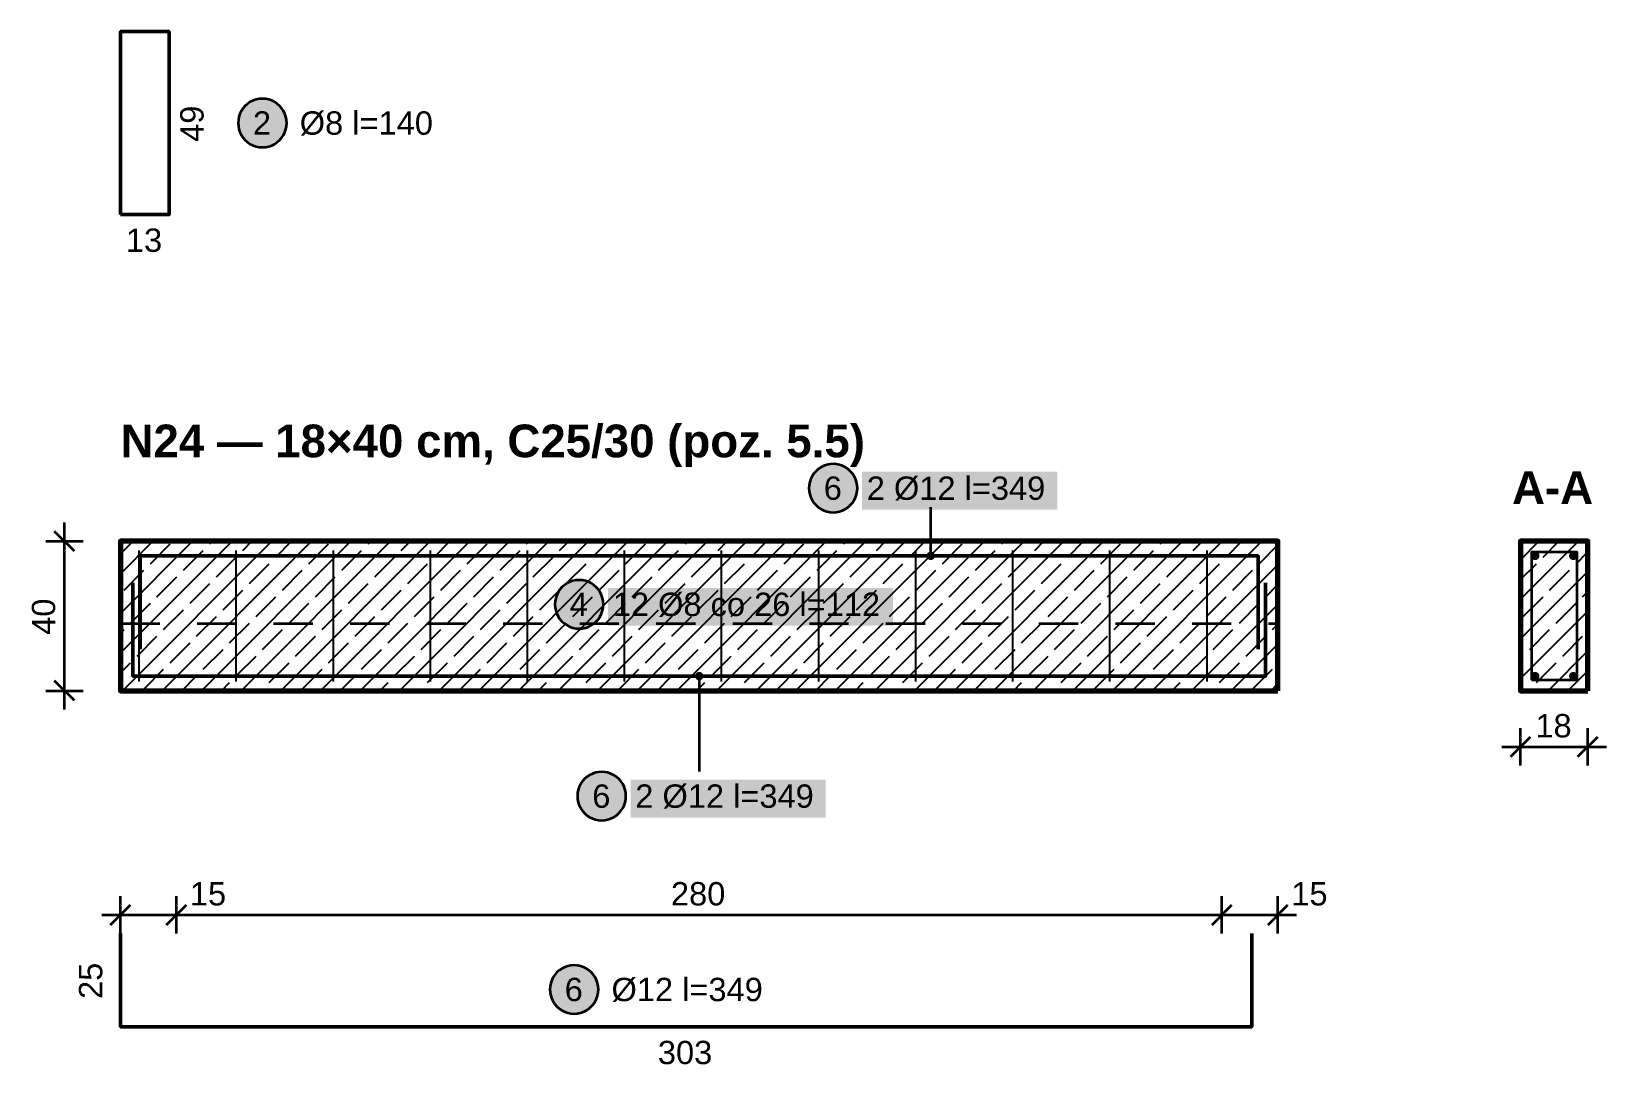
# Model space of a CAD drawing. Header units: metres. Extents: x 0.1 to 9.5, y -11.1 to -0.1.
# Drawn here: x 0.062 to 4.28, y -5.681 to -2.915 of the extents above; entities that cross this region are included whole.
import ezdxf

# ---------------------------------------------------------------- set-up
doc = ezdxf.new("R2010")
doc.units = ezdxf.units.M
doc.linetypes.add('KRESKOWA', pattern=[5.25, 4.2, -1.05])
for name, color, linetype, lineweight in [('A-KRESKOWANIE', 8, 'Continuous', 18), ('A-MASKA', 7, 'Continuous', 18), ('A-OPISY', 2, 'Continuous', 25), ('K-KONSTR', 7, 'Continuous', 50), ('K-WYMIARY', 1, 'Continuous', 25), ('K-ZBROJENIE', 1, 'Continuous', 100), ('K-ZBROJENIE-OPIS', 2, 'Continuous', 25)]:
    doc.layers.add(name, color=color, linetype=linetype, lineweight=lineweight)
doc.styles.add('PL_ARIAL', font='arial.ttf')
doc.styles.add('PL_ARIAL_B', font='arialbd.ttf')

msp = doc.modelspace()

# ---------------------------------------------------------------- hatches: boundary and pattern name
at = {"layer": 'A-MASKA', "true_color": 0xffffff}
for points in [[(2.2862, -4.1953), (2.8088, -4.1953), (2.8088, -4.094), (2.2862, -4.094)], [(1.6059, -4.5063), (2.3691, -4.5063), (2.3691, -4.405), (1.6059, -4.405)], [(1.6662, -5.0198), (2.1888, -5.0198), (2.1888, -4.9185), (1.6662, -4.9185)]]:
    msp.add_hatch(color=7, dxfattribs=at).paths.add_polyline_path(points)
at = {"layer": 'K-ZBROJENIE', "true_color": 0x000000}
for points in [[(4.1002, -4.319), (4.1002, -4.3201), (4.1, -4.3212), (4.0998, -4.3223), (4.0994, -4.3233), (4.0989, -4.3243), (4.0984, -4.3253), (4.0977, -4.3261), (4.097, -4.327), (4.0961, -4.3277), (4.0953, -4.3284), (4.0943, -4.3289), (4.0933, -4.3294), (4.0923, -4.3298), (4.0912, -4.33), (4.0901, -4.3302), (4.089, -4.3303), (4.0879, -4.3302), (4.0868, -4.33), (4.0857, -4.3298), (4.0847, -4.3294), (4.0837, -4.3289), (4.0827, -4.3284), (4.0819, -4.3277), (4.081, -4.327), (4.0803, -4.3261), (4.0796, -4.3253), (4.0791, -4.3243), (4.0786, -4.3233), (4.0782, -4.3223), (4.078, -4.3212), (4.0778, -4.3201), (4.0777, -4.319), (4.0778, -4.3179), (4.078, -4.3168), (4.0782, -4.3157), (4.0786, -4.3147), (4.0791, -4.3137), (4.0796, -4.3127), (4.0803, -4.3119), (4.081, -4.311), (4.0819, -4.3103), (4.0827, -4.3096), (4.0837, -4.3091), (4.0847, -4.3086), (4.0857, -4.3082), (4.0868, -4.308), (4.0879, -4.3078), (4.089, -4.3078), (4.0901, -4.3078), (4.0912, -4.308), (4.0923, -4.3082), (4.0933, -4.3086), (4.0943, -4.3091), (4.0953, -4.3096), (4.0961, -4.3103), (4.097, -4.311), (4.0977, -4.3119), (4.0984, -4.3127), (4.0989, -4.3137), (4.0994, -4.3147), (4.0998, -4.3157), (4.1, -4.3168), (4.1002, -4.3179)], [(4.2022, -4.319), (4.2022, -4.3201), (4.202, -4.3212), (4.2018, -4.3223), (4.2014, -4.3233), (4.2009, -4.3243), (4.2004, -4.3253), (4.1997, -4.3261), (4.199, -4.327), (4.1981, -4.3277), (4.1973, -4.3284), (4.1963, -4.3289), (4.1953, -4.3294), (4.1943, -4.3298), (4.1932, -4.33), (4.1921, -4.3302), (4.191, -4.3303), (4.1899, -4.3302), (4.1888, -4.33), (4.1877, -4.3298), (4.1867, -4.3294), (4.1857, -4.3289), (4.1847, -4.3284), (4.1839, -4.3277), (4.183, -4.327), (4.1823, -4.3261), (4.1816, -4.3253), (4.1811, -4.3243), (4.1806, -4.3233), (4.1802, -4.3223), (4.18, -4.3212), (4.1798, -4.3201), (4.1797, -4.319), (4.1798, -4.3179), (4.18, -4.3168), (4.1802, -4.3157), (4.1806, -4.3147), (4.1811, -4.3137), (4.1816, -4.3127), (4.1823, -4.3119), (4.183, -4.311), (4.1839, -4.3103), (4.1847, -4.3096), (4.1857, -4.3091), (4.1867, -4.3086), (4.1877, -4.3082), (4.1888, -4.308), (4.1899, -4.3078), (4.191, -4.3078), (4.1921, -4.3078), (4.1932, -4.308), (4.1943, -4.3082), (4.1953, -4.3086), (4.1963, -4.3091), (4.1973, -4.3096), (4.1981, -4.3103), (4.199, -4.311), (4.1997, -4.3119), (4.2004, -4.3127), (4.2009, -4.3137), (4.2014, -4.3147), (4.2018, -4.3157), (4.202, -4.3168), (4.2022, -4.3179)], [(4.1002, -4.641), (4.1002, -4.6421), (4.1, -4.6432), (4.0998, -4.6443), (4.0994, -4.6453), (4.0989, -4.6463), (4.0984, -4.6473), (4.0977, -4.6481), (4.097, -4.649), (4.0961, -4.6497), (4.0953, -4.6504), (4.0943, -4.6509), (4.0933, -4.6514), (4.0923, -4.6518), (4.0912, -4.652), (4.0901, -4.6522), (4.089, -4.6523), (4.0879, -4.6522), (4.0868, -4.652), (4.0857, -4.6518), (4.0847, -4.6514), (4.0837, -4.6509), (4.0827, -4.6504), (4.0819, -4.6497), (4.081, -4.649), (4.0803, -4.6481), (4.0796, -4.6473), (4.0791, -4.6463), (4.0786, -4.6453), (4.0782, -4.6443), (4.078, -4.6432), (4.0778, -4.6421), (4.0777, -4.641), (4.0778, -4.6399), (4.078, -4.6388), (4.0782, -4.6377), (4.0786, -4.6367), (4.0791, -4.6357), (4.0796, -4.6347), (4.0803, -4.6339), (4.081, -4.633), (4.0819, -4.6323), (4.0827, -4.6316), (4.0837, -4.6311), (4.0847, -4.6306), (4.0857, -4.6302), (4.0868, -4.63), (4.0879, -4.6298), (4.089, -4.6297), (4.0901, -4.6298), (4.0912, -4.63), (4.0923, -4.6302), (4.0933, -4.6306), (4.0943, -4.6311), (4.0953, -4.6316), (4.0961, -4.6323), (4.097, -4.633), (4.0977, -4.6339), (4.0984, -4.6347), (4.0989, -4.6357), (4.0994, -4.6367), (4.0998, -4.6377), (4.1, -4.6388), (4.1002, -4.6399)], [(4.2022, -4.641), (4.2022, -4.6421), (4.202, -4.6432), (4.2018, -4.6443), (4.2014, -4.6453), (4.2009, -4.6463), (4.2004, -4.6473), (4.1997, -4.6481), (4.199, -4.649), (4.1981, -4.6497), (4.1973, -4.6504), (4.1963, -4.6509), (4.1953, -4.6514), (4.1943, -4.6518), (4.1932, -4.652), (4.1921, -4.6522), (4.191, -4.6523), (4.1899, -4.6522), (4.1888, -4.652), (4.1877, -4.6518), (4.1867, -4.6514), (4.1857, -4.6509), (4.1847, -4.6504), (4.1839, -4.6497), (4.183, -4.649), (4.1823, -4.6481), (4.1816, -4.6473), (4.1811, -4.6463), (4.1806, -4.6453), (4.1802, -4.6443), (4.18, -4.6432), (4.1798, -4.6421), (4.1797, -4.641), (4.1798, -4.6399), (4.18, -4.6388), (4.1802, -4.6377), (4.1806, -4.6367), (4.1811, -4.6357), (4.1816, -4.6347), (4.1823, -4.6339), (4.183, -4.633), (4.1839, -4.6323), (4.1847, -4.6316), (4.1857, -4.6311), (4.1867, -4.6306), (4.1877, -4.6302), (4.1888, -4.63), (4.1899, -4.6298), (4.191, -4.6297), (4.1921, -4.6298), (4.1932, -4.63), (4.1943, -4.6302), (4.1953, -4.6306), (4.1963, -4.6311), (4.1973, -4.6316), (4.1981, -4.6323), (4.199, -4.633), (4.1997, -4.6339), (4.2004, -4.6347), (4.2009, -4.6357), (4.2014, -4.6367), (4.2018, -4.6377), (4.202, -4.6388), (4.2022, -4.6399)]]:
    msp.add_hatch(color=7, dxfattribs=at).paths.add_polyline_path(points)
at = {"layer": 'K-ZBROJENIE-OPIS', "true_color": 0xffffff}
for points in [[(0.745, -3.16), (0.7444, -3.1515), (0.7428, -3.1432), (0.7401, -3.1351), (0.7363, -3.1275), (0.7316, -3.1204), (0.726, -3.114), (0.7196, -3.1084), (0.7125, -3.1037), (0.7049, -3.0999), (0.6968, -3.0972), (0.6885, -3.0956), (0.68, -3.095), (0.6715, -3.0956), (0.6632, -3.0972), (0.6551, -3.0999), (0.6475, -3.1037), (0.6404, -3.1084), (0.634, -3.114), (0.6284, -3.1204), (0.6237, -3.1275), (0.6199, -3.1351), (0.6172, -3.1432), (0.6156, -3.1515), (0.615, -3.16), (0.6156, -3.1685), (0.6172, -3.1768), (0.6199, -3.1849), (0.6237, -3.1925), (0.6284, -3.1996), (0.634, -3.206), (0.6404, -3.2116), (0.6475, -3.2163), (0.6551, -3.2201), (0.6632, -3.2228), (0.6715, -3.2244), (0.68, -3.225), (0.6885, -3.2244), (0.6968, -3.2228), (0.7049, -3.2201), (0.7125, -3.2163), (0.7196, -3.2116), (0.726, -3.206), (0.7316, -3.1996), (0.7363, -3.1925), (0.7401, -3.1849), (0.7428, -3.1768), (0.7444, -3.1685)], [(2.2737, -4.1378), (2.2732, -4.1293), (2.2715, -4.1209), (2.2688, -4.1129), (2.265, -4.1053), (2.2603, -4.0982), (2.2547, -4.0918), (2.2483, -4.0862), (2.2412, -4.0815), (2.2336, -4.0777), (2.2256, -4.075), (2.2172, -4.0733), (2.2087, -4.0728), (2.2003, -4.0733), (2.1919, -4.075), (2.1839, -4.0777), (2.1762, -4.0815), (2.1692, -4.0862), (2.1628, -4.0918), (2.1572, -4.0982), (2.1525, -4.1053), (2.1487, -4.1129), (2.146, -4.1209), (2.1443, -4.1293), (2.1437, -4.1378), (2.1443, -4.1462), (2.146, -4.1546), (2.1487, -4.1626), (2.1525, -4.1703), (2.1572, -4.1773), (2.1628, -4.1837), (2.1692, -4.1893), (2.1762, -4.194), (2.1839, -4.1978), (2.1919, -4.2005), (2.2003, -4.2022), (2.2087, -4.2028), (2.2172, -4.2022), (2.2256, -4.2005), (2.2336, -4.1978), (2.2412, -4.194), (2.2483, -4.1893), (2.2547, -4.1837), (2.2603, -4.1773), (2.265, -4.1703), (2.2688, -4.1626), (2.2715, -4.1546), (2.2732, -4.1462)], [(1.5934, -4.4488), (1.5928, -4.4403), (1.5912, -4.4319), (1.5884, -4.4239), (1.5847, -4.4163), (1.58, -4.4092), (1.5744, -4.4028), (1.568, -4.3972), (1.5609, -4.3925), (1.5533, -4.3887), (1.5452, -4.386), (1.5369, -4.3843), (1.5284, -4.3838), (1.5199, -4.3843), (1.5116, -4.386), (1.5035, -4.3887), (1.4959, -4.3925), (1.4888, -4.3972), (1.4824, -4.4028), (1.4768, -4.4092), (1.4721, -4.4163), (1.4683, -4.4239), (1.4656, -4.4319), (1.4639, -4.4403), (1.4634, -4.4488), (1.4639, -4.4572), (1.4656, -4.4656), (1.4683, -4.4736), (1.4721, -4.4813), (1.4768, -4.4883), (1.4824, -4.4947), (1.4888, -4.5003), (1.4959, -4.505), (1.5035, -4.5088), (1.5116, -4.5115), (1.5199, -4.5132), (1.5284, -4.5138), (1.5369, -4.5132), (1.5452, -4.5115), (1.5533, -4.5088), (1.5609, -4.505), (1.568, -4.5003), (1.5744, -4.4947), (1.58, -4.4883), (1.5847, -4.4813), (1.5884, -4.4736), (1.5912, -4.4656), (1.5928, -4.4572)], [(1.6537, -4.9623), (1.6532, -4.9538), (1.6515, -4.9454), (1.6488, -4.9374), (1.645, -4.9298), (1.6403, -4.9227), (1.6347, -4.9163), (1.6283, -4.9107), (1.6212, -4.906), (1.6136, -4.9022), (1.6056, -4.8995), (1.5972, -4.8978), (1.5887, -4.8972), (1.5803, -4.8978), (1.5719, -4.8995), (1.5639, -4.9022), (1.5562, -4.906), (1.5492, -4.9107), (1.5428, -4.9163), (1.5372, -4.9227), (1.5325, -4.9298), (1.5287, -4.9374), (1.526, -4.9454), (1.5243, -4.9538), (1.5237, -4.9623), (1.5243, -4.9707), (1.526, -4.9791), (1.5287, -4.9871), (1.5325, -4.9947), (1.5372, -5.0018), (1.5428, -5.0082), (1.5492, -5.0138), (1.5562, -5.0185), (1.5639, -5.0223), (1.5719, -5.025), (1.5803, -5.0267), (1.5887, -5.0273), (1.5972, -5.0267), (1.6056, -5.025), (1.6136, -5.0223), (1.6212, -5.0185), (1.6283, -5.0138), (1.6347, -5.0082), (1.6403, -5.0018), (1.645, -4.9947), (1.6488, -4.9871), (1.6515, -4.9791), (1.6532, -4.9707)], [(1.58, -5.48), (1.5794, -5.4715), (1.5778, -5.4632), (1.5751, -5.4551), (1.5713, -5.4475), (1.5666, -5.4404), (1.561, -5.434), (1.5546, -5.4284), (1.5475, -5.4237), (1.5399, -5.4199), (1.5318, -5.4172), (1.5235, -5.4156), (1.515, -5.415), (1.5065, -5.4156), (1.4982, -5.4172), (1.4901, -5.4199), (1.4825, -5.4237), (1.4754, -5.4284), (1.469, -5.434), (1.4634, -5.4404), (1.4587, -5.4475), (1.4549, -5.4551), (1.4522, -5.4632), (1.4506, -5.4715), (1.45, -5.48), (1.4506, -5.4885), (1.4522, -5.4968), (1.4549, -5.5049), (1.4587, -5.5125), (1.4634, -5.5196), (1.469, -5.526), (1.4754, -5.5316), (1.4825, -5.5363), (1.4901, -5.5401), (1.4982, -5.5428), (1.5065, -5.5444), (1.515, -5.545), (1.5235, -5.5444), (1.5318, -5.5428), (1.5399, -5.5401), (1.5475, -5.5363), (1.5546, -5.5316), (1.561, -5.526), (1.5666, -5.5196), (1.5713, -5.5125), (1.5751, -5.5049), (1.5778, -5.4968), (1.5794, -5.4885)]]:
    msp.add_hatch(color=7, dxfattribs=at).paths.add_polyline_path(points)
at = {"layer": 'K-ZBROJENIE-OPIS', "true_color": 0x000000}
for points in [[(2.4812, -4.319), (2.4809, -4.3161), (2.4797, -4.3134), (2.478, -4.311), (2.4756, -4.3093), (2.4729, -4.3081), (2.47, -4.3078), (2.4671, -4.3081), (2.4644, -4.3093), (2.462, -4.311), (2.4603, -4.3134), (2.4591, -4.3161), (2.4587, -4.319), (2.4591, -4.3219), (2.4603, -4.3246), (2.462, -4.327), (2.4644, -4.3287), (2.4671, -4.3299), (2.47, -4.3303), (2.4729, -4.3299), (2.4756, -4.3287), (2.478, -4.327), (2.4797, -4.3246), (2.4809, -4.3219)], [(1.8612, -4.641), (1.8609, -4.6381), (1.8597, -4.6354), (1.858, -4.633), (1.8556, -4.6313), (1.8529, -4.6301), (1.85, -4.6297), (1.8471, -4.6301), (1.8444, -4.6313), (1.842, -4.633), (1.8403, -4.6354), (1.8391, -4.6381), (1.8387, -4.641), (1.8391, -4.6439), (1.8403, -4.6466), (1.842, -4.649), (1.8444, -4.6507), (1.8471, -4.6519), (1.85, -4.6523), (1.8529, -4.6519), (1.8556, -4.6507), (1.858, -4.649), (1.8597, -4.6466), (1.8609, -4.6439)]]:
    msp.add_hatch(color=7, dxfattribs=at).paths.add_polyline_path(points)

# ---------------------------------------------------------------- linework, layer by layer
at = {"layer": 'A-KRESKOWANIE', "lineweight": 25, "ltscale": 0.025}
for points in [[(0.3, -4.579), (0.599, -4.28)], [(0.3, -4.473), (0.493, -4.28)], [(0.3, -4.3669), (0.3869, -4.28)], [(0.3, -4.3139), (0.3339, -4.28)], [(0.3051, -4.68), (0.7051, -4.28)], [(0.3801, -4.3399), (0.4331, -4.2868)], [(0.4112, -4.68), (0.8112, -4.28)], [(0.5172, -4.68), (0.9172, -4.28)], [(0.5392, -4.2868), (0.546, -4.28)], [(0.6233, -4.68), (1.0233, -4.28)], [(0.6276, -4.3045), (0.6521, -4.28)], [(0.7159, -4.3222), (0.7581, -4.28)], [(0.7294, -4.68), (1.1294, -4.28)], [(0.8043, -4.3399), (0.8574, -4.2868)], [(0.8354, -4.68), (1.2354, -4.28)], [(0.9415, -4.68), (1.3415, -4.28)], [(0.9634, -4.2868), (0.9703, -4.28)], [(1.0476, -4.68), (1.4476, -4.28)], [(1.0518, -4.3045), (1.0763, -4.28)], [(1.1402, -4.3222), (1.1824, -4.28)], [(1.1536, -4.68), (1.5536, -4.28)], [(1.2286, -4.3399), (1.2816, -4.2868)], [(1.2597, -4.68), (1.6597, -4.28)], [(1.3658, -4.68), (1.7658, -4.28)], [(1.3877, -4.2868), (1.3945, -4.28)], [(1.4718, -4.68), (1.8718, -4.28)], [(1.4761, -4.3045), (1.5006, -4.28)], [(1.5645, -4.3222), (1.6067, -4.28)], [(1.5779, -4.68), (1.9779, -4.28)], [(1.6529, -4.3399), (1.7059, -4.2868)], [(1.684, -4.68), (2.084, -4.28)], [(1.79, -4.68), (2.19, -4.28)], [(1.812, -4.2868), (1.8188, -4.28)], [(1.8961, -4.68), (2.2961, -4.28)], [(1.9003, -4.3045), (1.9249, -4.28)], [(1.9887, -4.3222), (2.0309, -4.28)], [(2.0022, -4.68), (2.4022, -4.28)], [(2.0771, -4.3399), (2.1302, -4.2868)], [(2.1082, -4.68), (2.5082, -4.28)], [(2.2143, -4.68), (2.6143, -4.28)], [(2.2362, -4.2868), (2.2431, -4.28)], [(2.3204, -4.68), (2.7204, -4.28)], [(2.3246, -4.3045), (2.3491, -4.28)], [(2.413, -4.3222), (2.4552, -4.28)], [(2.4264, -4.68), (2.8264, -4.28)], [(2.5014, -4.3399), (2.5544, -4.2868)], [(2.5325, -4.68), (2.9325, -4.28)], [(2.6386, -4.68), (3.0386, -4.28)], [(2.6605, -4.2868), (2.6673, -4.28)], [(2.7446, -4.68), (3.1446, -4.28)], [(2.7489, -4.3045), (2.7734, -4.28)], [(2.8373, -4.3222), (2.8795, -4.28)], [(2.8507, -4.68), (3.2507, -4.28)], [(2.9257, -4.3399), (2.9787, -4.2868)], [(2.9568, -4.68), (3.3568, -4.28)], [(3.0848, -4.2868), (3.0916, -4.28)], [(3.1731, -4.3045), (3.1977, -4.28)], [(3.2615, -4.3222), (3.3037, -4.28)], [(3.3499, -4.3399), (3.4, -4.2898)], [(4.05, -4.4353), (4.2053, -4.28)], [(4.05, -4.3292), (4.0992, -4.28)], [(4.1101, -4.3222), (4.1522, -4.28)], [(0.4685, -4.3575), (0.5215, -4.3045)], [(0.5568, -4.3752), (0.6099, -4.3222)], [(0.6452, -4.3929), (0.6983, -4.3399)], [(0.8927, -4.3575), (0.9458, -4.3045)], [(0.9811, -4.3752), (1.0341, -4.3222)], [(1.0695, -4.3929), (1.1225, -4.3399)], [(1.317, -4.3575), (1.37, -4.3045)], [(1.4054, -4.3752), (1.4584, -4.3222)], [(1.4938, -4.3929), (1.5468, -4.3399)], [(1.7413, -4.3575), (1.7943, -4.3045)], [(1.8296, -4.3752), (1.8827, -4.3222)], [(1.918, -4.3929), (1.9711, -4.3399)], [(2.1655, -4.3575), (2.2185, -4.3045)], [(2.2539, -4.3752), (2.3069, -4.3222)], [(2.3423, -4.3929), (2.3953, -4.3399)], [(2.5898, -4.3575), (2.6428, -4.3045)], [(2.6782, -4.3752), (2.7312, -4.3222)], [(2.7666, -4.3929), (2.8196, -4.3399)], [(3.014, -4.3575), (3.0671, -4.3045)], [(3.0628, -4.68), (3.4, -4.3428)], [(3.1024, -4.3752), (3.1555, -4.3222)], [(3.1908, -4.3929), (3.2439, -4.3399)], [(4.05, -4.3822), (4.0924, -4.3399)], [(4.1984, -4.3399), (4.23, -4.3083)], [(0.3094, -4.4106), (0.3624, -4.3575)], [(0.3977, -4.4283), (0.4508, -4.3752)], [(0.7336, -4.4106), (0.7867, -4.3575)], [(0.822, -4.4283), (0.875, -4.3752)], [(1.1579, -4.4106), (1.2109, -4.3575)], [(1.2463, -4.4283), (1.2993, -4.3752)], [(1.5822, -4.4106), (1.6352, -4.3575)], [(1.6705, -4.4283), (1.7236, -4.3752)], [(2.0064, -4.4106), (2.0594, -4.3575)], [(2.0948, -4.4283), (2.1478, -4.3752)], [(2.4307, -4.4106), (2.4837, -4.3575)], [(2.5191, -4.4283), (2.5721, -4.3752)], [(2.8549, -4.4106), (2.908, -4.3575)], [(2.9433, -4.4283), (2.9964, -4.3752)], [(3.2792, -4.4106), (3.3322, -4.3575)], [(4.05, -4.5413), (4.23, -4.3613)], [(4.1277, -4.4106), (4.1808, -4.3575)], [(0.4861, -4.4459), (0.5392, -4.3929)], [(0.5745, -4.4636), (0.6276, -4.4106)], [(0.6629, -4.4813), (0.7159, -4.4283)], [(0.9104, -4.4459), (0.9634, -4.3929)], [(0.9988, -4.4636), (1.0518, -4.4106)], [(1.0872, -4.4813), (1.1402, -4.4283)], [(1.3347, -4.4459), (1.3877, -4.3929)], [(1.4231, -4.4636), (1.4761, -4.4106)], [(1.5114, -4.4813), (1.5645, -4.4283)], [(1.7589, -4.4459), (1.812, -4.3929)], [(1.8473, -4.4636), (1.9003, -4.4106)], [(1.9357, -4.4813), (1.9887, -4.4283)], [(2.1832, -4.4459), (2.2362, -4.3929)], [(2.2716, -4.4636), (2.3246, -4.4106)], [(2.36, -4.4813), (2.413, -4.4283)], [(2.6075, -4.4459), (2.6605, -4.3929)], [(2.6958, -4.4636), (2.7489, -4.4106)], [(2.7842, -4.4813), (2.8373, -4.4283)], [(3.0317, -4.4459), (3.0848, -4.3929)], [(3.1201, -4.4636), (3.1731, -4.4106)], [(3.2085, -4.4813), (3.2615, -4.4283)], [(3.3676, -4.4283), (3.4, -4.3959)], [(4.057, -4.4813), (4.1101, -4.4283)], [(4.2161, -4.4283), (4.23, -4.4144)], [(0.327, -4.499), (0.3801, -4.4459)], [(0.4154, -4.5166), (0.4685, -4.4636)], [(0.7513, -4.499), (0.8043, -4.4459)], [(0.8397, -4.5166), (0.8927, -4.4636)], [(1.1756, -4.499), (1.2286, -4.4459)], [(1.264, -4.5166), (1.317, -4.4636)], [(1.5998, -4.499), (1.6529, -4.4459)], [(1.6882, -4.5166), (1.7413, -4.4636)], [(2.0241, -4.499), (2.0771, -4.4459)], [(2.1125, -4.5166), (2.1655, -4.4636)], [(2.4484, -4.499), (2.5014, -4.4459)], [(2.5367, -4.5166), (2.5898, -4.4636)], [(2.8726, -4.499), (2.9257, -4.4459)], [(2.961, -4.5166), (3.014, -4.4636)], [(3.1689, -4.68), (3.4, -4.4489)], [(3.2969, -4.499), (3.3499, -4.4459)], [(4.05, -4.6474), (4.23, -4.4674)], [(4.1454, -4.499), (4.1984, -4.4459)], [(0.5038, -4.5343), (0.5568, -4.4813)], [(0.5922, -4.552), (0.6452, -4.499)], [(0.9281, -4.5343), (0.9811, -4.4813)], [(1.0165, -4.552), (1.0695, -4.499)], [(1.3523, -4.5343), (1.4054, -4.4813)], [(1.4407, -4.552), (1.4938, -4.499)], [(1.7766, -4.5343), (1.8296, -4.4813)], [(1.865, -4.552), (1.918, -4.499)], [(2.2009, -4.5343), (2.2539, -4.4813)], [(2.2893, -4.552), (2.3423, -4.499)], [(2.6251, -4.5343), (2.6782, -4.4813)], [(2.7135, -4.552), (2.7666, -4.499)], [(3.0494, -4.5343), (3.1024, -4.4813)], [(3.1378, -4.552), (3.1908, -4.499)], [(3.3853, -4.5166), (3.4, -4.5019)], [(0.3, -4.526), (0.3094, -4.5166)], [(0.3447, -4.5874), (0.3977, -4.5343)], [(0.4331, -4.605), (0.4861, -4.552)], [(0.6806, -4.5697), (0.7336, -4.5166)], [(0.769, -4.5874), (0.822, -4.5343)], [(0.8574, -4.605), (0.9104, -4.552)], [(1.1049, -4.5697), (1.1579, -4.5166)], [(1.1932, -4.5874), (1.2463, -4.5343)], [(1.2816, -4.605), (1.3347, -4.552)], [(1.5291, -4.5697), (1.5822, -4.5166)], [(1.6175, -4.5874), (1.6705, -4.5343)], [(1.7059, -4.605), (1.7589, -4.552)], [(1.9534, -4.5697), (2.0064, -4.5166)], [(2.0418, -4.5874), (2.0948, -4.5343)], [(2.1302, -4.605), (2.1832, -4.552)], [(2.3776, -4.5697), (2.4307, -4.5166)], [(2.466, -4.5874), (2.5191, -4.5343)], [(2.5544, -4.605), (2.6075, -4.552)], [(2.8019, -4.5697), (2.8549, -4.5166)], [(2.8903, -4.5874), (2.9433, -4.5343)], [(2.9787, -4.605), (3.0317, -4.552)], [(3.2262, -4.5697), (3.2792, -4.5166)], [(3.275, -4.68), (3.4, -4.555)], [(3.3146, -4.5874), (3.3676, -4.5343)], [(4.0747, -4.5697), (4.1277, -4.5166)], [(4.1631, -4.5874), (4.2161, -4.5343)], [(0.5215, -4.6227), (0.5745, -4.5697)], [(0.6099, -4.6404), (0.6629, -4.5874)], [(0.9458, -4.6227), (0.9988, -4.5697)], [(1.0341, -4.6404), (1.0872, -4.5874)], [(1.37, -4.6227), (1.4231, -4.5697)], [(1.4584, -4.6404), (1.5114, -4.5874)], [(1.7943, -4.6227), (1.8473, -4.5697)], [(1.8827, -4.6404), (1.9357, -4.5874)], [(2.2185, -4.6227), (2.2716, -4.5697)], [(2.3069, -4.6404), (2.36, -4.5874)], [(2.6428, -4.6227), (2.6958, -4.5697)], [(2.7312, -4.6404), (2.7842, -4.5874)], [(3.0671, -4.6227), (3.1201, -4.5697)], [(3.1555, -4.6404), (3.2085, -4.5874)], [(4.05, -4.5944), (4.057, -4.5874)], [(4.1235, -4.68), (4.23, -4.5735)], [(0.3, -4.6321), (0.327, -4.605)], [(0.3624, -4.6757), (0.4154, -4.6227)], [(0.6983, -4.6581), (0.7513, -4.605)], [(0.7867, -4.6757), (0.8397, -4.6227)], [(1.1225, -4.6581), (1.1756, -4.605)], [(1.2109, -4.6757), (1.264, -4.6227)], [(1.5468, -4.6581), (1.5998, -4.605)], [(1.6352, -4.6757), (1.6882, -4.6227)], [(1.9711, -4.6581), (2.0241, -4.605)], [(2.0594, -4.6757), (2.1125, -4.6227)], [(2.3953, -4.6581), (2.4484, -4.605)], [(2.4837, -4.6757), (2.5367, -4.6227)], [(2.8196, -4.6581), (2.8726, -4.605)], [(2.908, -4.6757), (2.961, -4.6227)], [(3.2439, -4.6581), (3.2969, -4.605)], [(3.3322, -4.6757), (3.3853, -4.6227)], [(4.0924, -4.6581), (4.1454, -4.605)], [(4.1808, -4.6757), (4.23, -4.6265)], [(0.4642, -4.68), (0.5038, -4.6404)], [(0.5703, -4.68), (0.5922, -4.6581)], [(0.6763, -4.68), (0.6806, -4.6757)], [(0.8885, -4.68), (0.9281, -4.6404)], [(0.9945, -4.68), (1.0165, -4.6581)], [(1.1006, -4.68), (1.1049, -4.6757)], [(1.3127, -4.68), (1.3523, -4.6404)], [(1.4188, -4.68), (1.4407, -4.6581)], [(1.5249, -4.68), (1.5291, -4.6757)], [(1.737, -4.68), (1.7766, -4.6404)], [(1.8431, -4.68), (1.865, -4.6581)], [(1.9491, -4.68), (1.9534, -4.6757)], [(2.1613, -4.68), (2.2009, -4.6404)], [(2.2673, -4.68), (2.2893, -4.6581)], [(2.3734, -4.68), (2.3776, -4.6757)], [(2.5855, -4.68), (2.6251, -4.6404)], [(2.6916, -4.68), (2.7135, -4.6581)], [(2.7977, -4.68), (2.8019, -4.6757)], [(3.0098, -4.68), (3.0494, -4.6404)], [(3.1159, -4.68), (3.1378, -4.6581)], [(3.2219, -4.68), (3.2262, -4.6757)], [(3.381, -4.68), (3.4, -4.661)], [(4.0704, -4.68), (4.0747, -4.6757)], [(4.2295, -4.68), (4.23, -4.6795)]]:
    msp.add_lwpolyline(points, dxfattribs=at)
at = {"layer": 'K-KONSTR', "lineweight": 70, "ltscale": 0.025}
for points in [[(3.4, -4.68), (3.4, -4.28), (0.3, -4.28), (0.3, -4.68)], [(4.23, -4.68), (4.23, -4.28), (4.05, -4.28), (4.05, -4.68)]]:
    msp.add_lwpolyline(points, close=True, dxfattribs=at)
at = {"layer": 'K-KONSTR', "linetype": 'KRESKOWA', "lineweight": 35, "ltscale": 0.025, "flags": 128}
msp.add_lwpolyline([(0.3, -4.5), (3.4, -4.5)], dxfattribs=at)
at = {"layer": 'K-WYMIARY', "lineweight": 35, "ltscale": 0.025}
for points in [[(0.1765, -4.3065), (0.1235, -4.2535)], [(0.15, -4.73), (0.15, -4.23)], [(0.1, -4.28), (0.2, -4.28)], [(0.1, -4.68), (0.2, -4.68)], [(0.1765, -4.7065), (0.1235, -4.6535)], [(4.0235, -4.8565), (4.0765, -4.8035)], [(4.05, -4.88), (4.05, -4.78)], [(4.2035, -4.8565), (4.2565, -4.8035)], [(4.23, -4.88), (4.23, -4.78)], [(4, -4.83), (4.28, -4.83)], [(0.3, -5.33), (0.3, -5.23)], [(0.45, -5.33), (0.45, -5.23)], [(3.25, -5.33), (3.25, -5.23)], [(3.4, -5.33), (3.4, -5.23)], [(0.2735, -5.3065), (0.3265, -5.2535)], [(0.4235, -5.3065), (0.4765, -5.2535)], [(3.2235, -5.3065), (3.2765, -5.2535)], [(3.3735, -5.3065), (3.4265, -5.2535)], [(0.25, -5.28), (3.45, -5.28)]]:
    msp.add_lwpolyline(points, dxfattribs=at)
at = {"layer": 'K-ZBROJENIE', "lineweight": 50, "ltscale": 0.025}
msp.add_lwpolyline([(0.3, -3.405), (0.43, -3.405), (0.43, -2.915), (0.3, -2.915)], close=True, dxfattribs=at)
at = {"layer": 'K-ZBROJENIE', "lineweight": 25, "ltscale": 0.025}
for points in [[(0.35, -4.655), (0.35, -4.305)], [(0.61, -4.655), (0.61, -4.305)], [(0.87, -4.655), (0.87, -4.305)], [(1.13, -4.655), (1.13, -4.305)], [(1.39, -4.655), (1.39, -4.305)], [(1.65, -4.655), (1.65, -4.305)], [(1.91, -4.655), (1.91, -4.305)], [(2.17, -4.655), (2.17, -4.305)], [(2.43, -4.655), (2.43, -4.305)], [(2.69, -4.655), (2.69, -4.305)], [(2.95, -4.655), (2.95, -4.305)], [(3.21, -4.655), (3.21, -4.305)]]:
    msp.add_lwpolyline(points, dxfattribs=at)
at = {"layer": 'K-ZBROJENIE', "lineweight": 50, "ltscale": 0.025}
for points in [[(0.353, -4.569), (0.353, -4.319), (3.347, -4.319), (3.347, -4.569)], [(0.333, -4.391), (0.333, -4.641), (3.367, -4.641), (3.367, -4.391)], [(0.3, -5.33), (0.3, -5.58), (3.33, -5.58), (3.33, -5.33)]]:
    msp.add_lwpolyline(points, dxfattribs=at)
at = {"layer": 'K-ZBROJENIE', "lineweight": 35, "ltscale": 0.025}
msp.add_lwpolyline([(4.079, -4.651), (4.201, -4.651), (4.201, -4.309), (4.079, -4.309)], close=True, dxfattribs=at)
at = {"layer": 'K-ZBROJENIE-OPIS', "lineweight": 35, "ltscale": 0.025}
for points in [[(0.745, -3.16), (0.7444, -3.1515), (0.7428, -3.1432), (0.7401, -3.1351), (0.7363, -3.1275), (0.7316, -3.1204), (0.726, -3.114), (0.7196, -3.1084), (0.7125, -3.1037), (0.7049, -3.0999), (0.6968, -3.0972), (0.6885, -3.0956), (0.68, -3.095), (0.6715, -3.0956), (0.6632, -3.0972), (0.6551, -3.0999), (0.6475, -3.1037), (0.6404, -3.1084), (0.634, -3.114), (0.6284, -3.1204), (0.6237, -3.1275), (0.6199, -3.1351), (0.6172, -3.1432), (0.6156, -3.1515), (0.615, -3.16), (0.6156, -3.1685), (0.6172, -3.1768), (0.6199, -3.1849), (0.6237, -3.1925), (0.6284, -3.1996), (0.634, -3.206), (0.6404, -3.2116), (0.6475, -3.2163), (0.6551, -3.2201), (0.6632, -3.2228), (0.6715, -3.2244), (0.68, -3.225), (0.6885, -3.2244), (0.6968, -3.2228), (0.7049, -3.2201), (0.7125, -3.2163), (0.7196, -3.2116), (0.726, -3.206), (0.7316, -3.1996), (0.7363, -3.1925), (0.7401, -3.1849), (0.7428, -3.1768), (0.7444, -3.1685)], [(2.2737, -4.1378), (2.2732, -4.1293), (2.2715, -4.1209), (2.2688, -4.1129), (2.265, -4.1053), (2.2603, -4.0982), (2.2547, -4.0918), (2.2483, -4.0862), (2.2412, -4.0815), (2.2336, -4.0777), (2.2256, -4.075), (2.2172, -4.0733), (2.2087, -4.0728), (2.2003, -4.0733), (2.1919, -4.075), (2.1839, -4.0777), (2.1762, -4.0815), (2.1692, -4.0862), (2.1628, -4.0918), (2.1572, -4.0982), (2.1525, -4.1053), (2.1487, -4.1129), (2.146, -4.1209), (2.1443, -4.1293), (2.1437, -4.1378), (2.1443, -4.1462), (2.146, -4.1546), (2.1487, -4.1626), (2.1525, -4.1703), (2.1572, -4.1773), (2.1628, -4.1837), (2.1692, -4.1893), (2.1762, -4.194), (2.1839, -4.1978), (2.1919, -4.2005), (2.2003, -4.2022), (2.2087, -4.2028), (2.2172, -4.2022), (2.2256, -4.2005), (2.2336, -4.1978), (2.2412, -4.194), (2.2483, -4.1893), (2.2547, -4.1837), (2.2603, -4.1773), (2.265, -4.1703), (2.2688, -4.1626), (2.2715, -4.1546), (2.2732, -4.1462)], [(1.5934, -4.4488), (1.5928, -4.4403), (1.5912, -4.4319), (1.5884, -4.4239), (1.5847, -4.4163), (1.58, -4.4092), (1.5744, -4.4028), (1.568, -4.3972), (1.5609, -4.3925), (1.5533, -4.3887), (1.5452, -4.386), (1.5369, -4.3843), (1.5284, -4.3838), (1.5199, -4.3843), (1.5116, -4.386), (1.5035, -4.3887), (1.4959, -4.3925), (1.4888, -4.3972), (1.4824, -4.4028), (1.4768, -4.4092), (1.4721, -4.4163), (1.4683, -4.4239), (1.4656, -4.4319), (1.4639, -4.4403), (1.4634, -4.4488), (1.4639, -4.4572), (1.4656, -4.4656), (1.4683, -4.4736), (1.4721, -4.4813), (1.4768, -4.4883), (1.4824, -4.4947), (1.4888, -4.5003), (1.4959, -4.505), (1.5035, -4.5088), (1.5116, -4.5115), (1.5199, -4.5132), (1.5284, -4.5138), (1.5369, -4.5132), (1.5452, -4.5115), (1.5533, -4.5088), (1.5609, -4.505), (1.568, -4.5003), (1.5744, -4.4947), (1.58, -4.4883), (1.5847, -4.4813), (1.5884, -4.4736), (1.5912, -4.4656), (1.5928, -4.4572)], [(1.6537, -4.9623), (1.6532, -4.9538), (1.6515, -4.9454), (1.6488, -4.9374), (1.645, -4.9298), (1.6403, -4.9227), (1.6347, -4.9163), (1.6283, -4.9107), (1.6212, -4.906), (1.6136, -4.9022), (1.6056, -4.8995), (1.5972, -4.8978), (1.5887, -4.8972), (1.5803, -4.8978), (1.5719, -4.8995), (1.5639, -4.9022), (1.5562, -4.906), (1.5492, -4.9107), (1.5428, -4.9163), (1.5372, -4.9227), (1.5325, -4.9298), (1.5287, -4.9374), (1.526, -4.9454), (1.5243, -4.9538), (1.5237, -4.9623), (1.5243, -4.9707), (1.526, -4.9791), (1.5287, -4.9871), (1.5325, -4.9947), (1.5372, -5.0018), (1.5428, -5.0082), (1.5492, -5.0138), (1.5562, -5.0185), (1.5639, -5.0223), (1.5719, -5.025), (1.5803, -5.0267), (1.5887, -5.0273), (1.5972, -5.0267), (1.6056, -5.025), (1.6136, -5.0223), (1.6212, -5.0185), (1.6283, -5.0138), (1.6347, -5.0082), (1.6403, -5.0018), (1.645, -4.9947), (1.6488, -4.9871), (1.6515, -4.9791), (1.6532, -4.9707)], [(1.58, -5.48), (1.5794, -5.4715), (1.5778, -5.4632), (1.5751, -5.4551), (1.5713, -5.4475), (1.5666, -5.4404), (1.561, -5.434), (1.5546, -5.4284), (1.5475, -5.4237), (1.5399, -5.4199), (1.5318, -5.4172), (1.5235, -5.4156), (1.515, -5.415), (1.5065, -5.4156), (1.4982, -5.4172), (1.4901, -5.4199), (1.4825, -5.4237), (1.4754, -5.4284), (1.469, -5.434), (1.4634, -5.4404), (1.4587, -5.4475), (1.4549, -5.4551), (1.4522, -5.4632), (1.4506, -5.4715), (1.45, -5.48), (1.4506, -5.4885), (1.4522, -5.4968), (1.4549, -5.5049), (1.4587, -5.5125), (1.4634, -5.5196), (1.469, -5.526), (1.4754, -5.5316), (1.4825, -5.5363), (1.4901, -5.5401), (1.4982, -5.5428), (1.5065, -5.5444), (1.515, -5.545), (1.5235, -5.5444), (1.5318, -5.5428), (1.5399, -5.5401), (1.5475, -5.5363), (1.5546, -5.5316), (1.561, -5.526), (1.5666, -5.5196), (1.5713, -5.5125), (1.5751, -5.5049), (1.5778, -5.4968), (1.5794, -5.4885)]]:
    msp.add_lwpolyline(points, close=True, dxfattribs=at)
for points in [[(2.47, -4.319), (2.47, -4.189)], [(1.85, -4.641), (1.85, -4.896)]]:
    msp.add_lwpolyline(points, dxfattribs=at)

# ---------------------------------------------------------------- texts
at = {"layer": 'A-OPISY', "style": 'PL_ARIAL_B'}
for s, p in [('N24 — 18×40 cm, C25/30 (poz. 5.5)', (0.3, -4.055)), ('A-A', (4.027, -4.18))]:
    msp.add_text(s, height=0.0875, dxfattribs=at).set_placement(p)
at = {"layer": 'K-WYMIARY', "style": 'PL_ARIAL'}
msp.add_text('40', height=0.0625, rotation=90, dxfattribs=at).set_placement((0.125, -4.5305))
for s, p in [('18', (4.0895, -4.805)), ('15', (0.4858, -5.255)), ('280', (1.7742, -5.255)), ('15', (3.4358, -5.255))]:
    msp.add_text(s, height=0.0625, dxfattribs=at).set_placement(p)
at = {"layer": 'K-ZBROJENIE-OPIS', "style": 'PL_ARIAL'}
for s, p in [('49', (0.5225, -3.2105)), ('25', (0.2511, -5.5055))]:
    msp.add_text(s, height=0.0625, rotation=90, dxfattribs=at).set_placement(p)
for s, p in [('2', (0.6547, -3.1913)), ('Ø8 l=140', (0.78, -3.1913)), ('13', (0.3145, -3.505)), ('6', (2.1835, -4.169)), ('2 Ø12 l=349', (2.2987, -4.169)), ('4', (1.5031, -4.48)), ('12 Ø8 co 26 l=112', (1.6184, -4.48)), ('6', (1.5635, -4.9935)), ('2 Ø12 l=349', (1.6787, -4.9935)), ('6', (1.4897, -5.5113)), ('Ø12 l=349', (1.615, -5.5113)), ('303', (1.7392, -5.68))]:
    msp.add_text(s, height=0.0625, dxfattribs=at).set_placement(p)

doc.saveas('drawing.dxf')
